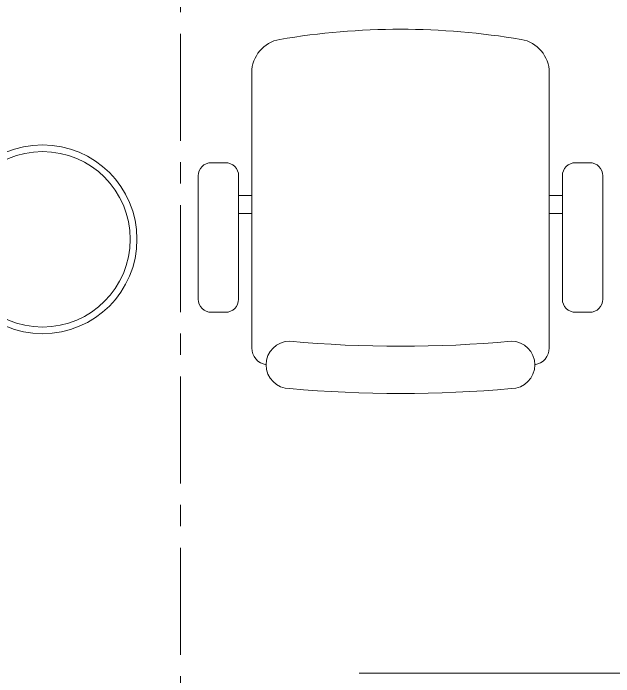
# Model space of a CAD drawing. Header units: millimetres. Extents: x 26027 to 581921, y 7230 to 233891.
# Drawn here: x 531501 to 532391, y 142605 to 143589 of the extents above; entities that cross this region are included whole.
import ezdxf

# ---------------------------------------------------------------- set-up
doc = ezdxf.new("R2010")
doc.units = ezdxf.units.MM
doc.header["$LTSCALE"] = 5
doc.linetypes.add('CENTER', pattern=[50.8, 31.75, -6.35, 6.35, -6.35])
doc.layers.add('axes', color=9, linetype='Continuous')
for name, color, linetype, lineweight in [('Medical Equipment and Furniture', 163, 'Continuous', 0), ('NEW', 1, 'Continuous', 5), ('Walls', 32, 'Continuous', 5)]:
    doc.layers.add(name, color=color, linetype=linetype, lineweight=lineweight)

# ---------------------------------------------------------------- blocks, each defined once
blk = doc.blocks.new('*X15')
at = {"color": 0}
for p, q in [((5, 3), (5, 3)), ((5, 3), (5, 3)), ((5, 3), (5, 3)), ((5, 3), (5, 3)), ((5, 3), (5, 3)), ((5, 3), (5, 3)), ((5, 3), (5, 3)), ((5, 3), (5, 3)), ((5, 3), (5, 3)), ((5, 3), (5, 3)), ((5, 3), (5, 3)), ((5, 3), (5, 3)), ((5, 3), (5, 3)), ((5, 3), (5, 3)), ((5, 3), (5, 3)), ((5, 3), (5, 3)), ((5, 3), (5, 3)), ((5, 3), (5, 3)), ((5, 3), (5, 3)), ((5, 3), (5, 3)), ((5, 3), (5, 3)), ((5, 3), (5, 3)), ((5, 3), (5, 3)), ((5, 3), (5, 3)), ((5, 3), (5, 3)), ((5, 3), (5, 3)), ((5, 3), (5, 3)), ((5, 3), (5, 3)), ((5, 3), (5, 3)), ((5, 3), (5, 3)), ((5, 3), (5, 3)), ((5, 3), (5, 3)), ((5, 3), (5, 3)), ((5, 3), (5, 3)), ((5, 3), (5, 3)), ((5, 3), (5, 3)), ((5, 3), (5, 3)), ((5, 3), (5, 3)), ((5, 3), (5, 3)), ((5, 3), (5, 3)), ((5, 3), (5, 3)), ((5, 3), (5, 3)), ((5, 3), (5, 3)), ((5, 3), (5, 3)), ((5, 3), (5, 3)), ((5, 3), (5, 3)), ((5, 3), (5, 3)), ((5, 3), (5, 3)), ((5, 3), (5, 3)), ((5, 3), (5, 3)), ((5, 3), (5, 3)), ((5, 3), (5, 3)), ((5, 3), (5, 3)), ((5, 3), (5, 3)), ((5, 3), (5, 3)), ((5, 3), (5, 3)), ((5, 3), (5, 3)), ((5, 3), (5, 3)), ((5, 3), (5, 3)), ((5, 3), (5, 3)), ((5, 3), (5, 3)), ((5, 3), (5, 3)), ((5, 3), (5, 3)), ((5, 3), (5, 3)), ((5, 3), (5, 3)), ((5, 3), (5, 3)), ((6, 3), (5, 3)), ((5, 3), (5, 3)), ((6, 3), (5, 3)), ((5, 3), (5, 3)), ((6, 3), (5, 3)), ((5, 3), (5, 3)), ((6, 3), (5, 3)), ((5, 3), (5, 3)), ((5, 3), (5, 3)), ((5, 3), (5, 3)), ((5, 3), (5, 3)), ((5, 3), (5, 3)), ((5, 3), (5, 3)), ((5, 3), (5, 3)), ((5, 3), (5, 3)), ((5, 3), (5, 3)), ((5, 3), (5, 3)), ((5, 3), (5, 3)), ((5, 3), (5, 3)), ((5, 3), (5, 3)), ((5, 3), (5, 3)), ((5, 3), (5, 3)), ((5, 3), (5, 3)), ((5, 3), (5, 3)), ((5, 3), (5, 3)), ((5, 3), (5, 3)), ((5, 3), (5, 3)), ((5, 3), (5, 3)), ((5, 3), (5, 3)), ((5, 3), (5, 3)), ((6, 3), (6, 3)), ((6, 3), (6, 3)), ((6, 3), (6, 3)), ((6, 3), (6, 3)), ((6, 3), (6, 3)), ((6, 3), (6, 3)), ((6, 3), (6, 3)), ((6, 3), (6, 3)), ((6, 3), (6, 3)), ((6, 3), (6, 3)), ((6, 3), (6, 3)), ((6, 3), (6, 3)), ((6, 3), (6, 3)), ((6, 3), (6, 3)), ((6, 3), (6, 3)), ((6, 3), (6, 3)), ((6, 3), (6, 3)), ((6, 3), (6, 3)), ((6, 3), (6, 3)), ((6, 3), (6, 3)), ((6, 3), (6, 3)), ((6, 3), (6, 3)), ((6, 3), (6, 3)), ((6, 3), (6, 3)), ((6, 3), (6, 3)), ((6, 3), (6, 3)), ((6, 3), (6, 3)), ((6, 3), (6, 3)), ((6, 3), (6, 3)), ((6, 3), (6, 3)), ((6, 3), (6, 3)), ((6, 3), (6, 3)), ((6, 3), (6, 3)), ((6, 3), (6, 3)), ((6, 3), (6, 3)), ((6, 3), (6, 3)), ((6, 3), (6, 3)), ((6, 3), (6, 3)), ((6, 3), (6, 3)), ((6, 3), (6, 3)), ((6, 3), (6, 3)), ((6, 3), (6, 3)), ((6, 3), (6, 3)), ((6, 3), (6, 3)), ((6, 3), (6, 3)), ((6, 3), (6, 3)), ((6, 3), (6, 3)), ((6, 3), (6, 3)), ((6, 3), (6, 3)), ((6, 3), (6, 3)), ((6, 3), (6, 3)), ((6, 3), (6, 3)), ((6, 3), (6, 3)), ((6, 3), (6, 3)), ((6, 3), (6, 3)), ((6, 3), (6, 3)), ((6, 3), (6, 3)), ((6, 3), (6, 3)), ((6, 3), (6, 3)), ((6, 3), (6, 3)), ((6, 3), (6, 3)), ((6, 3), (6, 3)), ((6, 3), (6, 3)), ((6, 3), (6, 3)), ((6, 3), (6, 3)), ((6, 3), (6, 3)), ((6, 3), (6, 3)), ((6, 3), (6, 3)), ((6, 3), (6, 3)), ((6, 3), (6, 3)), ((6, 3), (6, 3)), ((6, 3), (6, 3)), ((6, 3), (6, 3)), ((6, 3), (6, 3)), ((6, 3), (6, 3)), ((6, 3), (6, 3)), ((6, 3), (6, 3)), ((6, 3), (6, 3)), ((6, 3), (6, 3)), ((6, 3), (6, 3)), ((6, 3), (6, 3)), ((6, 3), (6, 3)), ((6, 3), (6, 3)), ((6, 3), (6, 3)), ((6, 3), (6, 3)), ((6, 3), (6, 3)), ((6, 3), (6, 3)), ((6, 3), (6, 3)), ((6, 3), (6, 3)), ((6, 3), (6, 3)), ((6, 3), (6, 3)), ((6, 3), (6, 3)), ((6, 3), (6, 3)), ((6, 3), (6, 3)), ((6, 3), (6, 3)), ((6, 3), (6, 3)), ((6, 3), (6, 3)), ((6, 3), (6, 3)), ((6, 3), (6, 3)), ((6, 3), (6, 3)), ((6, 3), (6, 3)), ((6, 3), (6, 3)), ((6, 3), (6, 3)), ((6, 3), (6, 3)), ((6, 3), (6, 3)), ((6, 3), (6, 3)), ((6, 3), (6, 3)), ((6, 3), (6, 3)), ((6, 3), (6, 3)), ((6, 3), (6, 3)), ((6, 3), (6, 3)), ((6, 3), (6, 3)), ((6, 3), (6, 3)), ((6, 3), (6, 3)), ((6, 3), (6, 3)), ((6, 3), (6, 3)), ((6, 3), (6, 3)), ((6, 3), (6, 3)), ((6, 3), (6, 3)), ((6, 3), (6, 3)), ((6, 3), (6, 3)), ((6, 3), (6, 3)), ((6, 3), (6, 3)), ((6, 3), (6, 3)), ((6, 3), (6, 3)), ((6, 3), (6, 3)), ((6, 3), (6, 3)), ((6, 3), (6, 3)), ((6, 3), (6, 3)), ((6, 3), (6, 3)), ((6, 3), (6, 3)), ((6, 3), (6, 3)), ((6, 3), (6, 3)), ((6, 3), (6, 3)), ((6, 3), (6, 3)), ((6, 3), (6, 3)), ((6, 3), (6, 3)), ((6, 3), (6, 3)), ((6, 3), (6, 3)), ((6, 3), (6, 3)), ((6, 3), (6, 3)), ((6, 3), (6, 3)), ((6, 3), (6, 3)), ((6, 3), (6, 3)), ((6, 3), (6, 3)), ((6, 3), (6, 3)), ((6, 3), (6, 3)), ((6, 3), (6, 3)), ((6, 3), (6, 3)), ((6, 3), (6, 3)), ((6, 3), (6, 3)), ((6, 3), (6, 3)), ((6, 3), (6, 3)), ((6, 3), (6, 3)), ((6, 3), (6, 3)), ((6, 3), (6, 3)), ((6, 3), (6, 3)), ((6, 3), (6, 3)), ((6, 3), (6, 3)), ((6, 3), (6, 3)), ((6, 3), (6, 3)), ((6, 3), (6, 3)), ((6, 3), (6, 3)), ((6, 3), (6, 3)), ((6, 3), (6, 3)), ((6, 3), (6, 3)), ((6, 3), (6, 3)), ((6, 3), (6, 3)), ((6, 3), (6, 3)), ((6, 3), (6, 3)), ((6, 3), (6, 3)), ((6, 3), (6, 3)), ((6, 3), (6, 3)), ((6, 3), (6, 3)), ((6, 3), (6, 3)), ((6, 3), (6, 3)), ((6, 3), (6, 3)), ((6, 3), (6, 3)), ((6, 3), (6, 3)), ((6, 3), (6, 3)), ((6, 3), (6, 3)), ((6, 3), (6, 3)), ((6, 3), (6, 3)), ((6, 3), (6, 3)), ((6, 3), (6, 3)), ((6, 3), (6, 3)), ((6, 3), (6, 3)), ((6, 3), (6, 3)), ((6, 3), (6, 3)), ((6, 3), (6, 3)), ((6, 3), (6, 3)), ((6, 3), (6, 3)), ((6, 3), (6, 3)), ((6, 3), (6, 3)), ((6, 3), (6, 3)), ((6, 3), (6, 3)), ((6, 3), (6, 3)), ((6, 3), (6, 3)), ((6, 3), (6, 3)), ((6, 3), (6, 3)), ((6, 3), (6, 3)), ((6, 3), (6, 3)), ((6, 3), (6, 3)), ((6, 3), (6, 3)), ((6, 3), (5, 3)), ((6, 3), (5, 3)), ((6, 3), (5, 3)), ((6, 3), (5, 3)), ((6, 3), (5, 3)), ((6, 3), (6, 3)), ((6, 3), (6, 3)), ((6, 3), (6, 3)), ((6, 3), (6, 3)), ((6, 3), (6, 3)), ((6, 3), (6, 3)), ((6, 3), (6, 3)), ((6, 3), (6, 3)), ((6, 3), (6, 3)), ((6, 3), (6, 3)), ((6, 3), (6, 3)), ((6, 3), (6, 3)), ((6, 3), (6, 3)), ((6, 3), (6, 3)), ((6, 3), (6, 3)), ((6, 3), (6, 3)), ((6, 3), (6, 3)), ((6, 3), (6, 3)), ((6, 3), (6, 3)), ((6, 3), (6, 3)), ((6, 3), (6, 3)), ((6, 3), (6, 3)), ((6, 3), (6, 3)), ((6, 3), (6, 3)), ((6, 3), (6, 3)), ((6, 3), (6, 3)), ((6, 3), (6, 3)), ((6, 3), (6, 3)), ((6, 3), (6, 3)), ((6, 3), (6, 3)), ((6, 3), (6, 3)), ((6, 3), (6, 3)), ((6, 3), (6, 3)), ((6, 3), (6, 3)), ((6, 3), (6, 3)), ((6, 3), (6, 3)), ((6, 3), (6, 3)), ((6, 3), (6, 3)), ((6, 3), (6, 3)), ((6, 3), (6, 3)), ((6, 3), (6, 3)), ((6, 3), (6, 3)), ((6, 3), (6, 3)), ((6, 3), (6, 3)), ((6, 3), (6, 3)), ((6, 3), (6, 3)), ((6, 3), (6, 3)), ((6, 3), (6, 3)), ((6, 3), (6, 3)), ((6, 3), (6, 3)), ((6, 3), (6, 3)), ((6, 3), (6, 3)), ((6, 3), (6, 3)), ((6, 3), (6, 3)), ((6, 3), (6, 3)), ((6, 3), (6, 3)), ((6, 3), (6, 3)), ((6, 3), (6, 3)), ((6, 3), (6, 3)), ((6, 3), (6, 3)), ((6, 3), (6, 3)), ((6, 3), (6, 3)), ((6, 3), (6, 3)), ((6, 3), (6, 3)), ((6, 3), (6, 3)), ((6, 3), (6, 3)), ((6, 3), (6, 3)), ((6, 3), (6, 3)), ((6, 3), (6, 3)), ((6, 3), (6, 3)), ((6, 3), (6, 3)), ((6, 3), (6, 3)), ((6, 3), (6, 3)), ((6, 3), (6, 3)), ((6, 3), (6, 3)), ((6, 3), (6, 3)), ((6, 3), (6, 3)), ((6, 3), (6, 3)), ((6, 3), (6, 3)), ((6, 3), (6, 3)), ((6, 3), (6, 3)), ((6, 3), (6, 3)), ((6, 3), (6, 3)), ((6, 3), (6, 3)), ((6, 3), (6, 3)), ((6, 3), (6, 3)), ((6, 3), (6, 3)), ((6, 3), (6, 3)), ((6, 3), (6, 3)), ((6, 3), (6, 3)), ((6, 3), (6, 3)), ((6, 3), (6, 3)), ((6, 3), (6, 3)), ((6, 3), (6, 3)), ((6, 3), (6, 3)), ((6, 3), (6, 3)), ((6, 3), (6, 3)), ((6, 3), (6, 3)), ((6, 3), (6, 3)), ((6, 3), (6, 3)), ((6, 3), (6, 3)), ((6, 3), (6, 3)), ((6, 3), (6, 3)), ((6, 3), (6, 3)), ((6, 3), (6, 3)), ((6, 3), (6, 3)), ((6, 3), (6, 3)), ((6, 3), (6, 3)), ((6, 3), (6, 3)), ((6, 3), (6, 3)), ((6, 3), (6, 3)), ((6, 3), (6, 3)), ((6, 3), (6, 3)), ((6, 3), (6, 3)), ((6, 3), (6, 3)), ((6, 3), (6, 3)), ((6, 3), (6, 3)), ((6, 3), (6, 3)), ((6, 3), (6, 3)), ((6, 3), (6, 3)), ((6, 3), (6, 3)), ((6, 3), (6, 3)), ((6, 3), (6, 3)), ((6, 3), (6, 3)), ((6, 3), (6, 3)), ((6, 3), (6, 3)), ((6, 3), (6, 3)), ((6, 3), (6, 3)), ((6, 3), (6, 3)), ((6, 3), (6, 3)), ((6, 3), (6, 3)), ((6, 3), (6, 3)), ((6, 3), (6, 3)), ((6, 3), (6, 3)), ((6, 3), (6, 3)), ((6, 3), (6, 3)), ((6, 3), (6, 3)), ((6, 3), (6, 3)), ((6, 3), (6, 3)), ((6, 3), (6, 3)), ((6, 3), (6, 3)), ((6, 3), (6, 3)), ((6, 3), (6, 3)), ((6, 3), (6, 3)), ((6, 3), (6, 3)), ((6, 3), (6, 3)), ((6, 3), (6, 3)), ((6, 3), (6, 3)), ((6, 3), (6, 3)), ((6, 3), (6, 3)), ((6, 3), (6, 3)), ((6, 3), (6, 3)), ((6, 3), (6, 3)), ((6, 3), (6, 3)), ((6, 3), (6, 3)), ((6, 3), (6, 3)), ((6, 3), (6, 3)), ((6, 3), (6, 3)), ((6, 3), (6, 3)), ((6, 3), (6, 3)), ((6, 3), (6, 3)), ((6, 3), (6, 3)), ((6, 3), (6, 3)), ((6, 3), (6, 3)), ((6, 3), (6, 3)), ((6, 3), (6, 3)), ((6, 3), (6, 3)), ((6, 3), (6, 3)), ((6, 3), (6, 3)), ((6, 3), (6, 3)), ((6, 3), (6, 3)), ((6, 3), (6, 3)), ((6, 3), (6, 3)), ((6, 3), (6, 3)), ((6, 3), (6, 3)), ((6, 3), (6, 3)), ((6, 3), (6, 3)), ((6, 3), (6, 3)), ((6, 3), (6, 3)), ((6, 3), (6, 3)), ((6, 3), (6, 3)), ((6, 3), (6, 3)), ((6, 3), (6, 3)), ((6, 3), (6, 3)), ((6, 3), (6, 3)), ((6, 3), (6, 3)), ((6, 3), (6, 3)), ((6, 3), (6, 3)), ((6, 3), (6, 3)), ((6, 3), (6, 3)), ((6, 3), (6, 3)), ((6, 3), (6, 3)), ((6, 3), (6, 3)), ((6, 3), (6, 3)), ((6, 3), (6, 3)), ((6, 3), (6, 3)), ((6, 3), (6, 3)), ((6, 3), (6, 3)), ((6, 3), (6, 3)), ((6, 3), (6, 3)), ((6, 3), (6, 3)), ((6, 3), (6, 3)), ((6, 3), (6, 3)), ((6, 3), (6, 3)), ((6, 3), (6, 3)), ((6, 3), (6, 3)), ((6, 3), (6, 3)), ((6, 3), (6, 3)), ((6, 3), (6, 3)), ((6, 3), (6, 3)), ((6, 3), (6, 3)), ((6, 3), (6, 3)), ((6, 3), (6, 3)), ((6, 3), (6, 3)), ((6, 3), (6, 3)), ((6, 3), (6, 3)), ((6, 3), (6, 3)), ((6, 3), (6, 3)), ((6, 3), (6, 3)), ((6, 3), (6, 3)), ((6, 3), (6, 3)), ((6, 3), (6, 3)), ((6, 3), (6, 3)), ((6, 3), (6, 3)), ((6, 3), (6, 3)), ((6, 3), (6, 3)), ((6, 3), (6, 3)), ((6, 3), (6, 3)), ((6, 3), (6, 3)), ((6, 3), (6, 3)), ((6, 3), (6, 3)), ((6, 3), (6, 3)), ((6, 3), (6, 3)), ((6, 3), (6, 3)), ((6, 3), (6, 3)), ((6, 3), (6, 3)), ((6, 3), (6, 3)), ((6, 3), (6, 3)), ((6, 3), (6, 3)), ((6, 3), (6, 3)), ((6, 3), (6, 3)), ((6, 3), (6, 3)), ((6, 3), (6, 3)), ((6, 3), (6, 3)), ((6, 3), (6, 3)), ((6, 3), (6, 3)), ((6, 3), (6, 3)), ((6, 3), (6, 3)), ((6, 3), (6, 3)), ((6, 3), (6, 3)), ((6, 3), (6, 3)), ((6, 3), (6, 3)), ((6, 3), (6, 3)), ((6, 3), (6, 3)), ((6, 3), (6, 3)), ((6, 3), (6, 3)), ((6, 3), (6, 3)), ((6, 3), (6, 3)), ((6, 3), (6, 3)), ((6, 3), (6, 3)), ((6, 3), (6, 3)), ((6, 3), (6, 3)), ((6, 3), (6, 3)), ((6, 3), (6, 3)), ((6, 3), (6, 3)), ((6, 3), (6, 3)), ((6, 3), (6, 3)), ((6, 3), (6, 3)), ((6, 3), (6, 3)), ((6, 3), (6, 3)), ((6, 3), (6, 3)), ((6, 3), (6, 3)), ((6, 3), (6, 3)), ((6, 3), (6, 3)), ((6, 3), (6, 3)), ((6, 3), (6, 3)), ((6, 3), (6, 3)), ((6, 3), (6, 3)), ((6, 3), (6, 3)), ((6, 3), (6, 3)), ((6, 3), (6, 3)), ((6, 3), (6, 3)), ((6, 3), (6, 3)), ((6, 3), (6, 3)), ((6, 3), (6, 3)), ((6, 3), (6, 3)), ((6, 3), (6, 3)), ((6, 3), (6, 3)), ((6, 3), (6, 3)), ((6, 3), (6, 3)), ((6, 3), (6, 3)), ((6, 3), (6, 3)), ((6, 3), (6, 3)), ((6, 3), (6, 3)), ((6, 3), (6, 3)), ((6, 3), (6, 3)), ((6, 3), (6, 3)), ((6, 3), (6, 3)), ((6, 3), (6, 3)), ((6, 3), (6, 3)), ((6, 3), (6, 3)), ((6, 3), (6, 3)), ((6, 3), (6, 3)), ((6, 3), (6, 3)), ((6, 3), (6, 3)), ((6, 3), (6, 3)), ((6, 3), (6, 3)), ((6, 3), (6, 3)), ((6, 3), (6, 3)), ((6, 3), (6, 3)), ((6, 3), (6, 3)), ((6, 3), (6, 3)), ((6, 3), (6, 3)), ((6, 3), (6, 3)), ((6, 3), (6, 3)), ((6, 3), (6, 3)), ((6, 3), (6, 3))]:
    blk.add_line(p, q, dxfattribs=at)
blk = doc.blocks.new('*X16')
at = {"color": 0}
for p, q in [((13, 1), (13, 1)), ((13, 1), (13, 1)), ((13, 1), (13, 1)), ((13, 1), (13, 1)), ((13, 1), (13, 1)), ((13, 1), (13, 1)), ((13, 1), (13, 1)), ((13, 1), (13, 1)), ((13, 1), (13, 1)), ((13, 1), (13, 1)), ((13, 1), (13, 1)), ((13, 1), (13, 1)), ((13, 1), (13, 1)), ((13, 1), (13, 1)), ((13, 1), (13, 1)), ((13, 1), (14, 1)), ((13, 1), (14, 1)), ((13, 1), (14, 1)), ((13, 1), (13, 1)), ((13, 1), (13, 1)), ((13, 1), (13, 1)), ((13, 1), (13, 1)), ((13, 1), (13, 1)), ((13, 1), (13, 1)), ((13, 1), (13, 1)), ((13, 1), (13, 1)), ((13, 1), (13, 1)), ((13, 1), (13, 1)), ((13, 1), (13, 1)), ((13, 1), (13, 1)), ((13, 1), (13, 1)), ((13, 1), (13, 1)), ((13, 1), (13, 1)), ((13, 1), (13, 1)), ((13, 1), (13, 1)), ((13, 1), (13, 1)), ((13, 1), (13, 1)), ((13, 1), (13, 1)), ((13, 1), (13, 1)), ((13, 1), (13, 1)), ((13, 1), (13, 1)), ((13, 1), (13, 1)), ((13, 1), (13, 1)), ((13, 1), (13, 1)), ((13, 1), (13, 1)), ((13, 1), (13, 1)), ((13, 1), (13, 1)), ((13, 1), (13, 1)), ((13, 1), (13, 1)), ((13, 1), (13, 1)), ((13, 1), (13, 1)), ((13, 1), (13, 1)), ((13, 1), (13, 1)), ((13, 1), (13, 1)), ((13, 1), (13, 1)), ((13, 1), (13, 1)), ((13, 1), (13, 1)), ((13, 1), (13, 1)), ((13, 1), (13, 1)), ((13, 1), (13, 1)), ((13, 1), (13, 1)), ((13, 1), (13, 1)), ((13, 1), (13, 1)), ((13, 1), (13, 1)), ((13, 1), (13, 1)), ((13, 1), (13, 1)), ((13, 1), (13, 1)), ((13, 1), (13, 1)), ((13, 1), (13, 1)), ((13, 1), (13, 1)), ((13, 1), (13, 1)), ((13, 1), (13, 1)), ((13, 1), (13, 1)), ((13, 1), (13, 1)), ((13, 1), (13, 1)), ((13, 1), (13, 1)), ((13, 1), (13, 1)), ((13, 1), (13, 1)), ((13, 1), (13, 1)), ((13, 1), (13, 1)), ((13, 1), (13, 1)), ((13, 1), (13, 1)), ((13, 1), (13, 1)), ((13, 1), (13, 1)), ((13, 1), (13, 1)), ((13, 1), (13, 1)), ((13, 1), (13, 1)), ((13, 1), (13, 1)), ((13, 1), (13, 1)), ((13, 1), (13, 1)), ((13, 1), (13, 1)), ((13, 1), (13, 1)), ((13, 1), (13, 1)), ((13, 1), (13, 1)), ((13, 1), (13, 1)), ((13, 1), (13, 1)), ((13, 1), (13, 1)), ((13, 1), (13, 1)), ((13, 1), (13, 1)), ((13, 1), (13, 1)), ((13, 1), (13, 1)), ((13, 1), (13, 1)), ((13, 1), (13, 1)), ((13, 1), (13, 1)), ((13, 1), (13, 1)), ((13, 1), (13, 1)), ((13, 1), (13, 1)), ((13, 1), (13, 1)), ((13, 1), (13, 1)), ((13, 1), (13, 1)), ((13, 1), (13, 1)), ((13, 1), (13, 1)), ((13, 1), (13, 1)), ((13, 1), (13, 1)), ((13, 1), (13, 1)), ((13, 1), (13, 1)), ((13, 1), (13, 1)), ((13, 1), (13, 1)), ((13, 1), (13, 1)), ((13, 1), (13, 1)), ((13, 1), (13, 1)), ((13, 1), (13, 1)), ((13, 1), (13, 1)), ((13, 1), (14, 1)), ((13, 0), (13, 0)), ((13, 0), (13, 0)), ((13, 0), (13, 0)), ((13, 0), (13, 0)), ((13, 0), (13, 0)), ((13, 0), (13, 0)), ((13, 0), (13, 0)), ((13, 0), (13, 0)), ((13, 0), (13, 0)), ((13, 0), (13, 0)), ((13, 0), (13, 0)), ((13, 0), (13, 0)), ((13, 0), (13, 0)), ((13, 0), (13, 0)), ((13, 0), (13, 0)), ((13, 0), (13, 0)), ((13, 0), (13, 0)), ((13, 0), (13, 0)), ((13, 0), (13, 0)), ((13, 0), (13, 0)), ((13, 0), (13, 0)), ((13, 0), (13, 0)), ((13, 0), (13, 0)), ((13, 0), (13, 0)), ((13, 0), (13, 0)), ((13, 0), (13, 0)), ((13, 0), (13, 0)), ((13, 0), (13, 0)), ((13, 0), (13, 0)), ((13, 0), (13, 0)), ((13, 0), (13, 0)), ((13, 0), (13, 0)), ((13, 0), (13, 0)), ((13, 0), (13, 0)), ((13, 0), (13, 0)), ((13, 0), (13, 0)), ((13, 0), (13, 0)), ((13, 0), (13, 0)), ((13, 0), (13, 0)), ((13, 0), (13, 0)), ((13, 0), (13, 0)), ((13, 0), (13, 0)), ((13, 0), (13, 0)), ((13, 0), (13, 0)), ((13, 0), (13, 0)), ((13, 0), (13, 0)), ((13, 0), (13, 0)), ((13, 0), (13, 0)), ((13, 0), (14, 0)), ((13, 0), (14, 0)), ((13, 0), (13, 0)), ((13, 0), (14, 0)), ((14, 1), (14, 1)), ((14, 1), (14, 1)), ((14, 1), (14, 1)), ((14, 1), (14, 1)), ((14, 1), (14, 1)), ((14, 1), (14, 1)), ((14, 1), (14, 1)), ((14, 1), (14, 1)), ((14, 1), (14, 1)), ((14, 1), (14, 1)), ((14, 1), (14, 1)), ((14, 1), (14, 1)), ((14, 1), (14, 1)), ((14, 1), (14, 1)), ((14, 1), (14, 1)), ((14, 1), (14, 1)), ((14, 1), (14, 1)), ((14, 1), (14, 1)), ((14, 1), (14, 1)), ((14, 1), (14, 1)), ((14, 1), (14, 1)), ((14, 1), (14, 1)), ((14, 1), (14, 1)), ((14, 1), (14, 1)), ((14, 1), (14, 1)), ((14, 1), (14, 1)), ((14, 1), (14, 1)), ((14, 1), (14, 1)), ((14, 1), (14, 1)), ((14, 1), (14, 1)), ((14, 1), (14, 1)), ((14, 1), (14, 1)), ((14, 1), (14, 1)), ((14, 1), (14, 1)), ((14, 1), (14, 1)), ((14, 1), (14, 1)), ((14, 1), (14, 1)), ((14, 1), (14, 1)), ((14, 1), (14, 1)), ((14, 1), (14, 1)), ((14, 1), (14, 1)), ((14, 1), (14, 1)), ((14, 1), (14, 1)), ((14, 1), (14, 1)), ((14, 1), (14, 1)), ((14, 1), (14, 1)), ((14, 1), (14, 1)), ((14, 1), (14, 1)), ((14, 1), (14, 1)), ((14, 1), (14, 1)), ((14, 1), (14, 1)), ((14, 1), (14, 1)), ((14, 1), (14, 1)), ((14, 1), (14, 1)), ((14, 1), (14, 1)), ((14, 1), (14, 1)), ((14, 1), (14, 1)), ((14, 1), (14, 1)), ((14, 1), (14, 1)), ((14, 1), (14, 1)), ((14, 1), (14, 1)), ((14, 1), (14, 1)), ((14, 1), (14, 1)), ((14, 1), (14, 1)), ((14, 1), (14, 1)), ((14, 1), (14, 1)), ((14, 1), (14, 1)), ((14, 1), (14, 1)), ((14, 1), (14, 1)), ((14, 1), (14, 1)), ((14, 1), (14, 1)), ((14, 1), (14, 1)), ((14, 1), (14, 1)), ((14, 1), (14, 1)), ((14, 1), (14, 1)), ((14, 1), (14, 1)), ((14, 1), (14, 1)), ((14, 1), (14, 1)), ((14, 1), (14, 1)), ((14, 1), (14, 1)), ((14, 1), (14, 1)), ((14, 1), (14, 1)), ((14, 1), (14, 1)), ((14, 1), (14, 1)), ((14, 1), (14, 1)), ((14, 1), (14, 1)), ((14, 1), (14, 1)), ((14, 1), (14, 1)), ((14, 1), (14, 1)), ((14, 1), (14, 1)), ((14, 1), (14, 1)), ((14, 1), (14, 1)), ((14, 1), (14, 1)), ((14, 1), (14, 1)), ((14, 0), (14, 0)), ((14, 0), (14, 0)), ((14, 0), (14, 0)), ((14, 0), (14, 0)), ((14, 0), (14, 0)), ((14, 0), (14, 0)), ((14, 0), (14, 0)), ((14, 0), (14, 0)), ((14, 0), (14, 0)), ((14, 0), (14, 0)), ((14, 0), (14, 0)), ((14, 0), (14, 0)), ((14, 0), (14, 0)), ((14, 0), (14, 0)), ((14, 0), (14, 0)), ((14, 0), (14, 0)), ((14, 0), (14, 0)), ((14, 0), (14, 0)), ((14, 0), (14, 0)), ((14, 0), (14, 0)), ((14, 0), (14, 0)), ((14, 0), (14, 0)), ((14, 0), (14, 0)), ((14, 0), (14, 0)), ((14, 0), (14, 0)), ((14, 0), (14, 0)), ((14, 0), (14, 0)), ((14, 0), (14, 0)), ((14, 0), (14, 0)), ((14, 0), (14, 0)), ((14, 0), (14, 0)), ((14, 0), (14, 0)), ((14, 0), (14, 0)), ((14, 0), (14, 0)), ((14, 0), (14, 0)), ((14, 0), (14, 0)), ((14, 0), (14, 0)), ((14, 0), (14, 0)), ((14, 0), (14, 0)), ((14, 0), (14, 0)), ((14, 0), (14, 0)), ((14, 0), (14, 0)), ((14, 0), (14, 0)), ((14, 0), (14, 0)), ((14, 0), (14, 0)), ((14, 0), (14, 0)), ((14, 0), (14, 0)), ((14, 0), (14, 0)), ((13, 0), (13, 0)), ((13, 0), (14, 0)), ((13, 0), (13, 0)), ((13, 0), (14, 0)), ((13, 0), (13, 0)), ((13, 0), (14, 0)), ((13, 0), (13, 0)), ((13, 0), (13, 0)), ((13, 0), (13, 0)), ((13, 0), (13, 0)), ((13, 0), (14, 0)), ((13, 0), (13, 0)), ((13, 0), (14, 0)), ((13, 0), (13, 0)), ((13, 0), (14, 0)), ((13, 0), (13, 0)), ((13, 0), (14, 0)), ((13, 0), (13, 0)), ((13, 0), (14, 0)), ((13, 0), (13, 0)), ((13, 0), (14, 0)), ((13, 0), (13, 0)), ((13, 0), (14, 0)), ((13, 0), (13, 0)), ((13, 0), (13, 0)), ((13, 0), (13, 0)), ((13, 0), (14, 0)), ((13, 0), (13, 0)), ((13, 0), (14, 0)), ((13, 0), (13, 0)), ((13, 0), (14, 0)), ((13, 0), (13, 0)), ((13, 0), (14, 0)), ((13, 0), (13, 0)), ((13, 0), (13, 0)), ((13, 0), (13, 0)), ((13, 0), (13, 0)), ((13, 0), (13, 0)), ((13, 0), (13, 0)), ((13, 0), (13, 0)), ((13, 0), (13, 0)), ((13, 0), (13, 0)), ((13, 0), (13, 0)), ((13, 0), (13, 0)), ((13, 0), (13, 0)), ((13, 0), (13, 0)), ((13, 0), (13, 0)), ((13, 0), (13, 0)), ((13, 0), (13, 0)), ((13, 0), (13, 0)), ((13, 0), (13, 0)), ((13, 0), (13, 0)), ((13, 0), (13, 0)), ((13, 0), (13, 0)), ((13, 0), (13, 0)), ((13, 0), (13, 0)), ((13, 0), (13, 0)), ((13, 0), (13, 0)), ((13, 0), (13, 0)), ((13, 0), (13, 0)), ((13, 0), (13, 0)), ((13, 0), (13, 0)), ((13, 0), (13, 0)), ((13, 0), (13, 0)), ((13, -1), (13, -1)), ((13, -1), (13, -1)), ((13, -1), (13, -1)), ((13, -1), (13, -1)), ((13, -1), (13, -1)), ((13, -1), (14, -1)), ((13, -1), (13, -1)), ((14, 0), (14, 0)), ((14, 0), (14, 0)), ((14, 0), (14, 0)), ((14, 0), (14, 0)), ((14, 0), (14, 0)), ((14, 0), (14, 0)), ((14, 0), (14, 0)), ((14, 0), (14, 0)), ((14, 0), (14, 0)), ((14, 0), (14, 0)), ((14, 0), (14, 0)), ((14, 0), (14, 0)), ((14, 0), (14, 0)), ((14, 0), (14, 0)), ((14, 0), (14, 0)), ((13, 0), (14, 0)), ((14, 0), (14, 0)), ((14, 0), (14, 0)), ((14, 0), (14, 0)), ((14, 0), (14, 0)), ((14, 0), (14, 0)), ((14, 0), (14, 0)), ((14, 0), (14, 0)), ((14, 0), (14, 0)), ((14, 0), (14, 0)), ((14, 0), (14, 0)), ((14, 0), (14, 0)), ((14, 0), (14, 0)), ((14, 0), (14, 0)), ((14, 0), (14, 0)), ((14, 0), (14, 0)), ((14, 0), (14, 0)), ((14, 0), (14, 0)), ((14, 0), (14, 0)), ((14, 0), (14, 0)), ((14, 0), (14, 0)), ((14, 0), (14, 0)), ((14, 0), (14, 0)), ((14, 0), (14, 0)), ((14, 0), (14, 0)), ((14, 0), (14, 0)), ((14, 0), (14, 0)), ((14, 0), (14, 0)), ((14, 0), (14, 0)), ((14, 0), (14, 0)), ((14, 0), (14, 0)), ((14, 0), (14, 0)), ((14, 0), (14, 0)), ((14, 0), (14, 0)), ((14, 0), (14, 0)), ((14, -1), (14, -1)), ((14, -1), (14, -1)), ((14, -1), (14, -1)), ((14, -1), (14, -1)), ((14, -1), (14, -1))]:
    blk.add_line(p, q, dxfattribs=at)
blk = doc.blocks.new('GF21018-P')
at = {"color": 0}
for p, q in [((-0.2207, 0.47563), (-0.2207, 0.0675)), ((0.22049, 0.47563), (0.22049, 0.0675)), ((-0.2806, 0.34221), (-0.25983, 0.34221)), ((0.25963, 0.34221), (0.2804, 0.34221)), ((-0.30021, 0.32259), (-0.30021, 0.14)), ((-0.24021, 0.32259), (-0.24021, 0.14)), ((0.24001, 0.32259), (0.24001, 0.14)), ((0.30001, 0.32259), (0.30001, 0.14)), ((-0.24021, 0.29372), (-0.2207, 0.29372)), ((0.22049, 0.29372), (0.24001, 0.29372)), ((-0.24021, 0.26708), (-0.2207, 0.26708)), ((0.22049, 0.26708), (0.24001, 0.26708)), ((-0.2806, 0.12039), (-0.25983, 0.12039)), ((0.25963, 0.12039), (0.2804, 0.12039))]:
    blk.add_line(p, q, dxfattribs=at)
for points in [[(0.24001, 0.29372), (0.24001, 0.29372), (0.24001, 0.29372), (0.24001, 0.29372), (0.24001, 0.29372), (0.24001, 0.29372), (0.24001, 0.29372), (0.24001, 0.29372), (0.24001, 0.29372), (0.24001, 0.29372), (0.24001, 0.29372), (0.24001, 0.29372), (0.24001, 0.29372), (0.24001, 0.29372), (0.24001, 0.29372), (0.24001, 0.29372), (0.24001, 0.29372), (0.24001, 0.29372), (0.24001, 0.29372), (0.24001, 0.29372), (0.24001, 0.29372), (0.24001, 0.29372), (0.24001, 0.29372), (0.24001, 0.29372), (0.24001, 0.29372), (0.24001, 0.29372), (0.24001, 0.29372), (0.24001, 0.29372), (0.24001, 0.29372), (0.24001, 0.29372), (0.24001, 0.29372), (0.24001, 0.29372), (0.24001, 0.29372), (0.24001, 0.29372), (0.24001, 0.29372), (0.24001, 0.29372), (0.24001, 0.29372), (0.24001, 0.29372), (0.24001, 0.29372), (0.24001, 0.29372), (0.24001, 0.29372), (0.24001, 0.29372), (0.24001, 0.29372), (0.24001, 0.29372), (0.24001, 0.29372), (0.24001, 0.29372), (0.24001, 0.29372), (0.24001, 0.29372), (0.24001, 0.29372), (0.24001, 0.29372), (0.24001, 0.29372), (0.24001, 0.29372), (0.24001, 0.29372), (0.24001, 0.29372), (0.24001, 0.29372), (0.24001, 0.29372), (0.24001, 0.29372), (0.24001, 0.29372), (0.24001, 0.29372), (0.24001, 0.29372), (0.24001, 0.29372), (0.24001, 0.29372), (0.24001, 0.29372), (0.24001, 0.29372), (0.24001, 0.29372), (0.24001, 0.29372), (0.24001, 0.29372), (0.24001, 0.29372), (0.24001, 0.29372), (0.24001, 0.29372), (0.24001, 0.29372), (0.24001, 0.29372), (0.24001, 0.29372), (0.24001, 0.29372), (0.24001, 0.29372), (0.24001, 0.29372), (0.24001, 0.29372), (0.24001, 0.29372), (0.24001, 0.29372), (0.24001, 0.29372), (0.24001, 0.29372), (0.24001, 0.29372), (0.24001, 0.29372), (0.24001, 0.29372), (0.24001, 0.29372), (0.24001, 0.29372), (0.24001, 0.29372), (0.24001, 0.29372), (0.24001, 0.29372), (0.24001, 0.29372), (0.24001, 0.29372), (0.24001, 0.29372), (0.24001, 0.29372), (0.24001, 0.29372), (0.24001, 0.29372), (0.24001, 0.29372), (0.24001, 0.29372), (0.24001, 0.29372), (0.24001, 0.29372), (0.24001, 0.29372), (0.24001, 0.29372), (0.24001, 0.29372), (0.24001, 0.29372), (0.24001, 0.29372), (0.24001, 0.29372), (0.24001, 0.29372), (0.24001, 0.29372), (0.24001, 0.29372), (0.24001, 0.29372), (0.24001, 0.29372), (0.24001, 0.29372), (0.24001, 0.29372), (0.24001, 0.29372), (0.24001, 0.29372), (0.24001, 0.29372), (0.24001, 0.29372), (0.24001, 0.29372), (0.24001, 0.29372), (0.24001, 0.29372), (0.24001, 0.29372), (0.24001, 0.29372), (0.24001, 0.29372), (0.24001, 0.29372), (0.24001, 0.29372), (0.24001, 0.29372), (0.24001, 0.29372), (0.24001, 0.29372), (0.24001, 0.29372), (0.24001, 0.29372), (0.24001, 0.29372), (0.24001, 0.29372), (0.24001, 0.29372), (0.24001, 0.29372), (0.24001, 0.29372), (0.24001, 0.29372), (0.24001, 0.29372), (0.24001, 0.29372), (0.24001, 0.29372), (0.24001, 0.29372), (0.24001, 0.29372), (0.24001, 0.29372), (0.24001, 0.29372), (0.24001, 0.29372), (0.24001, 0.29372), (0.24001, 0.29372), (0.24001, 0.29372), (0.24001, 0.29372), (0.24001, 0.29372), (0.24001, 0.29372), (0.24001, 0.29372), (0.24001, 0.29372), (0.24001, 0.29372), (0.24001, 0.29372), (0.24001, 0.29372), (0.24001, 0.29372), (0.24001, 0.29372), (0.24001, 0.29372), (0.24001, 0.29372), (0.24001, 0.29372), (0.24001, 0.29372), (0.24001, 0.29372), (0.24001, 0.29372), (0.24001, 0.29372), (0.24001, 0.29372), (0.24001, 0.29372), (0.24001, 0.29372), (0.24001, 0.29372), (0.24001, 0.29372), (0.24001, 0.29372), (0.24001, 0.29372), (0.24001, 0.29372), (0.24001, 0.29372), (0.24001, 0.29372), (0.24001, 0.29372), (0.24001, 0.29372), (0.24001, 0.29372), (0.24001, 0.29372), (0.24001, 0.29372), (0.24001, 0.29372), (0.24001, 0.29372), (0.24001, 0.29372), (0.24001, 0.29372), (0.24001, 0.29372), (0.24001, 0.29372), (0.24001, 0.29372), (0.24001, 0.29372), (0.24001, 0.29372), (0.24001, 0.29372), (0.24001, 0.29372), (0.24001, 0.29372), (0.24001, 0.29372), (0.24001, 0.29372), (0.24001, 0.29372), (0.24001, 0.29372), (0.24001, 0.29372), (0.24001, 0.29372), (0.24001, 0.29372), (0.24001, 0.29372), (0.24001, 0.29372), (0.24001, 0.29372), (0.24001, 0.29372), (0.24001, 0.29372), (0.24001, 0.29372), (0.24001, 0.29372), (0.24001, 0.29372), (0.24001, 0.29372), (0.24001, 0.29372), (0.24001, 0.29372), (0.24001, 0.29372), (0.24001, 0.29372), (0.24001, 0.29372), (0.24001, 0.29372), (0.24001, 0.29372), (0.24001, 0.29372), (0.24001, 0.29372), (0.24001, 0.29372), (0.24001, 0.29372), (0.24001, 0.29372), (0.24001, 0.29372), (0.24001, 0.29372), (0.24001, 0.29372), (0.24001, 0.29372), (0.24001, 0.29372), (0.24001, 0.29372), (0.24001, 0.29372), (0.24001, 0.29372), (0.24001, 0.29372), (0.24001, 0.29372), (0.24001, 0.29372), (0.24001, 0.29372), (0.24001, 0.29372), (0.24001, 0.29372), (0.24001, 0.29372), (0.24001, 0.29372), (0.24001, 0.29372), (0.24001, 0.29372), (0.24001, 0.29372), (0.24001, 0.29372), (0.24001, 0.29372), (0.24001, 0.29372), (0.24001, 0.29372), (0.24001, 0.29372), (0.24001, 0.29372), (0.24001, 0.29372), (0.24001, 0.29372), (0.24001, 0.29372), (0.24001, 0.29372), (0.24001, 0.29372), (0.24001, 0.29372), (0.24001, 0.29372), (0.24001, 0.29372), (0.24001, 0.29372), (0.24001, 0.29372), (0.24001, 0.29372), (0.24001, 0.29372), (0.24001, 0.29372), (0.24001, 0.29372), (0.24001, 0.29372), (0.24001, 0.29372), (0.24001, 0.29372), (0.24001, 0.29372), (0.24001, 0.29372), (0.24001, 0.29372), (0.24001, 0.29372), (0.24001, 0.29372), (0.24001, 0.29372), (0.24001, 0.29372), (0.24001, 0.29372), (0.24001, 0.29372), (0.24001, 0.29372), (0.24001, 0.29372), (0.24001, 0.29372), (0.24001, 0.29372), (0.24001, 0.29372), (0.24001, 0.29372), (0.24001, 0.29372), (0.24001, 0.29372)], [(0.24001, 0.29372), (0.24001, 0.29372), (0.24001, 0.29372), (0.24001, 0.29372), (0.24001, 0.29372), (0.24001, 0.29372), (0.24001, 0.29372), (0.24001, 0.29372), (0.24001, 0.29372), (0.24001, 0.29372), (0.24001, 0.29372), (0.24001, 0.29372), (0.24001, 0.29372), (0.24001, 0.29372), (0.24001, 0.29372), (0.24001, 0.29372), (0.24001, 0.29372), (0.24001, 0.29372), (0.24001, 0.29372), (0.24001, 0.29372), (0.24001, 0.29372), (0.24001, 0.29372), (0.24001, 0.29372), (0.24001, 0.29372), (0.24001, 0.29372), (0.24001, 0.29372), (0.24001, 0.29372), (0.24001, 0.29372), (0.24001, 0.29372), (0.24001, 0.29372), (0.24001, 0.29372), (0.24001, 0.29372), (0.24001, 0.29372), (0.24001, 0.29372), (0.24001, 0.29372), (0.24001, 0.29372), (0.24001, 0.29372), (0.24001, 0.29372), (0.24001, 0.29372), (0.24001, 0.29372), (0.24001, 0.29372), (0.24001, 0.29372), (0.24001, 0.29372), (0.24001, 0.29372), (0.24001, 0.29372), (0.24001, 0.29372), (0.24001, 0.29372), (0.24001, 0.29372), (0.24001, 0.29372), (0.24001, 0.29372), (0.24001, 0.29372), (0.24001, 0.29372), (0.24001, 0.29372), (0.24001, 0.29372), (0.24001, 0.29372), (0.24001, 0.29372), (0.24001, 0.29372), (0.24001, 0.29372), (0.24001, 0.29372), (0.24001, 0.29372), (0.24001, 0.29372), (0.24001, 0.29372), (0.24001, 0.29372), (0.24001, 0.29372), (0.24001, 0.29372), (0.24001, 0.29372), (0.24001, 0.29372), (0.24001, 0.29372), (0.24001, 0.29372), (0.24001, 0.29372), (0.24001, 0.29372), (0.24001, 0.29372), (0.24001, 0.29372), (0.24001, 0.29372), (0.24001, 0.29372), (0.24001, 0.29372), (0.24001, 0.29372), (0.24001, 0.29372), (0.24001, 0.29372), (0.24001, 0.29372), (0.24001, 0.29372), (0.24001, 0.29372), (0.24001, 0.29372), (0.24001, 0.29372), (0.24001, 0.29372), (0.24001, 0.29372), (0.24001, 0.29372), (0.24001, 0.29372), (0.24001, 0.29372), (0.24001, 0.29372), (0.24001, 0.29372), (0.24001, 0.29372), (0.24001, 0.29372), (0.24001, 0.29372), (0.24001, 0.29372), (0.24001, 0.29372), (0.24001, 0.29372), (0.24001, 0.29372), (0.24001, 0.29372), (0.24001, 0.29372), (0.24001, 0.29372), (0.24001, 0.29372), (0.24001, 0.29372), (0.24001, 0.29372), (0.24001, 0.29372), (0.24001, 0.29372), (0.24001, 0.29372), (0.24001, 0.29372), (0.24001, 0.29372), (0.24001, 0.29372), (0.24001, 0.29372), (0.24001, 0.29372), (0.24001, 0.29372), (0.24001, 0.29372), (0.24001, 0.29372), (0.24001, 0.29372), (0.24001, 0.29372), (0.24001, 0.29372), (0.24001, 0.29372), (0.24001, 0.29372), (0.24001, 0.29372), (0.24001, 0.29372), (0.24001, 0.29372), (0.24001, 0.29372), (0.24001, 0.29372), (0.24001, 0.29372), (0.24001, 0.29372), (0.24001, 0.29372), (0.24001, 0.29372), (0.24001, 0.29372), (0.24001, 0.29372), (0.24001, 0.29372), (0.24001, 0.29372), (0.24001, 0.29372), (0.24001, 0.29372), (0.24001, 0.29372), (0.24001, 0.29372), (0.24001, 0.29372), (0.24001, 0.29372), (0.24001, 0.29372), (0.24001, 0.29372), (0.24001, 0.29372), (0.24001, 0.29372), (0.24001, 0.29372), (0.24001, 0.29372), (0.24001, 0.29372), (0.24001, 0.29372), (0.24001, 0.29372), (0.24001, 0.29372), (0.24001, 0.29372), (0.24001, 0.29372), (0.24001, 0.29372), (0.24001, 0.29372), (0.24001, 0.29372), (0.24001, 0.29372), (0.24001, 0.29372), (0.24001, 0.29372), (0.24001, 0.29372), (0.24001, 0.29372), (0.24001, 0.29372), (0.24001, 0.29372), (0.24001, 0.29372), (0.24001, 0.29372), (0.24001, 0.29372), (0.24001, 0.29372), (0.24001, 0.29372), (0.24001, 0.29372), (0.24001, 0.29372), (0.24001, 0.29372), (0.24001, 0.29372), (0.24001, 0.29372), (0.24001, 0.29372), (0.24001, 0.29372), (0.24001, 0.29372), (0.24001, 0.29372), (0.24001, 0.29372), (0.24001, 0.29372), (0.24001, 0.29372), (0.24001, 0.29372), (0.24001, 0.29372), (0.24001, 0.29372), (0.24001, 0.29372), (0.24001, 0.29372), (0.24001, 0.29372), (0.24001, 0.29372), (0.24001, 0.29372), (0.24001, 0.29372), (0.24001, 0.29372), (0.24001, 0.29372), (0.24001, 0.29372), (0.24001, 0.29372), (0.24001, 0.29372), (0.24001, 0.29372), (0.24001, 0.29372), (0.24001, 0.29372), (0.24001, 0.29372), (0.24001, 0.29372), (0.24001, 0.29372), (0.24001, 0.29372), (0.24001, 0.29372), (0.24001, 0.29372), (0.24001, 0.29372), (0.24001, 0.29372), (0.24001, 0.29372), (0.24001, 0.29372), (0.24001, 0.29372), (0.24001, 0.29372), (0.24001, 0.29372), (0.24001, 0.29372), (0.24001, 0.29372), (0.24001, 0.29372), (0.24001, 0.29372), (0.24001, 0.29372), (0.24001, 0.29372), (0.24001, 0.29372), (0.24001, 0.29372), (0.24001, 0.29372), (0.24001, 0.29372), (0.24001, 0.29372)], [(0.24001, 0.29372), (0.24001, 0.29372), (0.24001, 0.29372), (0.24001, 0.29372), (0.24001, 0.29372), (0.24001, 0.29372), (0.24001, 0.29372), (0.24001, 0.29372), (0.24001, 0.29372), (0.24001, 0.29372), (0.24001, 0.29372), (0.24001, 0.29372), (0.24001, 0.29372), (0.24001, 0.29372), (0.24001, 0.29372), (0.24001, 0.29372), (0.24001, 0.29372), (0.24001, 0.29372), (0.24001, 0.29372), (0.24001, 0.29372), (0.24001, 0.29372), (0.24001, 0.29372), (0.24001, 0.29372), (0.24001, 0.29372), (0.24001, 0.29372), (0.24001, 0.29372), (0.24001, 0.29372), (0.24001, 0.29372), (0.24001, 0.29372), (0.24001, 0.29372), (0.24001, 0.29372), (0.24001, 0.29372), (0.24001, 0.29372), (0.24001, 0.29372), (0.24001, 0.29372), (0.24001, 0.29372), (0.24001, 0.29372), (0.24001, 0.29372), (0.24001, 0.29372), (0.24001, 0.29372), (0.24001, 0.29372), (0.24001, 0.29372), (0.24001, 0.29372), (0.24001, 0.29372), (0.24001, 0.29372), (0.24001, 0.29372), (0.24001, 0.29372), (0.24001, 0.29372), (0.24001, 0.29372), (0.24001, 0.29372), (0.24001, 0.29372), (0.24001, 0.29372), (0.24001, 0.29372), (0.24001, 0.29372), (0.24001, 0.29372), (0.24001, 0.29372), (0.24001, 0.29372), (0.24001, 0.29372), (0.24001, 0.29372), (0.24001, 0.29372), (0.24001, 0.29372), (0.24001, 0.29372), (0.24001, 0.29372), (0.24001, 0.29372), (0.24001, 0.29372), (0.24001, 0.29372), (0.24001, 0.29372), (0.24001, 0.29372), (0.24001, 0.29372), (0.24001, 0.29372), (0.24001, 0.29372), (0.24001, 0.29372), (0.24001, 0.29372), (0.24001, 0.29372), (0.24001, 0.29372), (0.24001, 0.29372), (0.24001, 0.29372), (0.24001, 0.29372), (0.24001, 0.29372), (0.24001, 0.29372), (0.24001, 0.29372), (0.24001, 0.29372), (0.24001, 0.29372), (0.24001, 0.29372), (0.24001, 0.29372), (0.24001, 0.29372), (0.24001, 0.29372), (0.24001, 0.29372), (0.24001, 0.29372), (0.24001, 0.29372), (0.24001, 0.29372), (0.24001, 0.29372), (0.24001, 0.29372), (0.24001, 0.29372), (0.24001, 0.29372), (0.24001, 0.29372), (0.24001, 0.29372), (0.24001, 0.29372), (0.24001, 0.29372), (0.24001, 0.29372), (0.24001, 0.29372), (0.24001, 0.29372), (0.24001, 0.29372), (0.24001, 0.29372), (0.24001, 0.29372), (0.24001, 0.29372), (0.24001, 0.29372), (0.24001, 0.29372), (0.24001, 0.29372), (0.24001, 0.29372), (0.24001, 0.29372), (0.24001, 0.29372), (0.24001, 0.29372), (0.24001, 0.29372), (0.24001, 0.29372), (0.24001, 0.29372), (0.24001, 0.29372), (0.24001, 0.29372), (0.24001, 0.29372), (0.24001, 0.29372), (0.24001, 0.29372), (0.24001, 0.29372), (0.24001, 0.29372), (0.24001, 0.29372), (0.24001, 0.29372), (0.24001, 0.29372), (0.24001, 0.29372), (0.24001, 0.29372), (0.24001, 0.29372), (0.24001, 0.29372), (0.24001, 0.29372), (0.24001, 0.29372), (0.24001, 0.29372), (0.24001, 0.29372), (0.24001, 0.29372), (0.24001, 0.29372), (0.24001, 0.29372), (0.24001, 0.29372), (0.24001, 0.29372), (0.24001, 0.29372), (0.24001, 0.29372), (0.24001, 0.29372), (0.24001, 0.29372), (0.24001, 0.29372), (0.24001, 0.29372), (0.24001, 0.29372), (0.24001, 0.29372), (0.24001, 0.29372), (0.24001, 0.29372), (0.24001, 0.29372), (0.24001, 0.29372), (0.24001, 0.29372), (0.24001, 0.29372), (0.24001, 0.29372), (0.24001, 0.29372), (0.24001, 0.29372), (0.24001, 0.29372), (0.24001, 0.29372), (0.24001, 0.29372), (0.24001, 0.29372), (0.24001, 0.29372), (0.24001, 0.29372), (0.24001, 0.29372), (0.24001, 0.29372), (0.24001, 0.29372), (0.24001, 0.29372), (0.24001, 0.29372), (0.24001, 0.29372), (0.24001, 0.29372), (0.24001, 0.29372), (0.24001, 0.29372), (0.24001, 0.29372), (0.24001, 0.29372), (0.24001, 0.29372), (0.24001, 0.29372), (0.24001, 0.29372), (0.24001, 0.29372), (0.24001, 0.29372), (0.24001, 0.29372), (0.24001, 0.29372), (0.24001, 0.29372), (0.24001, 0.29372), (0.24001, 0.29372), (0.24001, 0.29372), (0.24001, 0.29372), (0.24001, 0.29372), (0.24001, 0.29372), (0.24001, 0.29372), (0.24001, 0.29372), (0.24001, 0.29372), (0.24001, 0.29372), (0.24001, 0.29372), (0.24001, 0.29372), (0.24001, 0.29372), (0.24001, 0.29372), (0.24001, 0.29372), (0.24001, 0.29372), (0.24001, 0.29372), (0.24001, 0.29372), (0.24001, 0.29372), (0.24001, 0.29372), (0.24001, 0.29372), (0.24001, 0.29372), (0.24001, 0.29372), (0.24001, 0.29372), (0.24001, 0.29372), (0.24001, 0.29372), (0.24001, 0.29372), (0.24001, 0.29372), (0.24001, 0.29372), (0.24001, 0.29372), (0.24001, 0.29372), (0.24001, 0.29372), (0.24001, 0.29372)]]:
    blk.add_lwpolyline(points, close=True, dxfattribs=at)
for centre, radius, start, end in [((-0.0001, -0.52948), 1.06948, 80.36712, 99.63288), ((-0.1707, 0.47563), 0.05, 99.63288, 180), ((0.17049, 0.47563), 0.05, 0, 80.36712), ((-0.2806, 0.32259), 0.01962, 90, 180), ((-0.25983, 0.32259), 0.01962, 360, 90), ((0.25963, 0.32259), 0.01962, 90, 180), ((0.2804, 0.32259), 0.01962, 0, 90), ((-0.2806, 0.14), 0.01962, 180, 270), ((-0.25983, 0.14), 0.01962, 270, 360), ((0.25963, 0.14), 0.01962, 180, 270), ((0.2804, 0.14), 0.01962, 270, 0), ((-0.16429, 0.0425), 0.03511, 90, 270), ((0, 1.84674), 1.77674, 264.69456, 275.30527), ((0.16409, 0.0425), 0.03511, 270, 90), ((-0.1957, 0.0675), 0.025, 180, 261.47208), ((0.19549, 0.0675), 0.025, 278.52792, 360), ((0, 1.83136), 1.83136, 264.85322, 275.14698)]:
    blk.add_arc(centre, radius, start, end, dxfattribs=at)
at = {"layer": 'NEW', "color": 0, "linetype": 'Continuous'}
for points in [[(0.24001, 0.29372), (0.24001, 0.29372), (0.24001, 0.29372), (0.24001, 0.29372), (0.24001, 0.29372), (0.24001, 0.29372), (0.24001, 0.29372), (0.24001, 0.29372)], [(0.24001, 0.29372), (0.24001, 0.29372), (0.24001, 0.29372), (0.24001, 0.29372), (0.24001, 0.29372), (0.24001, 0.29372), (0.24001, 0.29372)], [(0.24001, 0.29372), (0.24001, 0.29372), (0.24001, 0.29372), (0.24001, 0.29372), (0.24001, 0.29372), (0.24001, 0.29372), (0.24001, 0.29372), (0.24001, 0.29372), (0.24001, 0.29372)], [(0.24001, 0.29372), (0.24001, 0.29372), (0.24001, 0.29372), (0.24001, 0.29372), (0.24001, 0.29372), (0.24001, 0.29372), (0.24001, 0.29372), (0.24001, 0.29372), (0.24001, 0.29372), (0.24001, 0.29372)], [(0.24001, 0.29372), (0.24001, 0.29372), (0.24001, 0.29372), (0.24001, 0.29372), (0.24001, 0.29372), (0.24001, 0.29372), (0.24001, 0.29372), (0.24001, 0.29372), (0.24001, 0.29372), (0.24001, 0.29372), (0.24001, 0.29372), (0.24001, 0.29372), (0.24001, 0.29372), (0.24001, 0.29372), (0.24001, 0.29372)], [(0.24001, 0.29372), (0.24001, 0.29372), (0.24001, 0.29372), (0.24001, 0.29372), (0.24001, 0.29372), (0.24001, 0.29372), (0.24001, 0.29372), (0.24001, 0.29372), (0.24001, 0.29372), (0.24001, 0.29372)], [(0.24001, 0.29372), (0.24001, 0.29372), (0.24001, 0.29372), (0.24001, 0.29372), (0.24001, 0.29372), (0.24001, 0.29372), (0.24001, 0.29372), (0.24001, 0.29372), (0.24001, 0.29372), (0.24001, 0.29372)], [(0.24001, 0.29372), (0.24001, 0.29372), (0.24001, 0.29372), (0.24001, 0.29372), (0.24001, 0.29372), (0.24001, 0.29372), (0.24001, 0.29372), (0.24001, 0.29372), (0.24001, 0.29372), (0.24001, 0.29372)], [(0.24001, 0.29372), (0.24001, 0.29372), (0.24001, 0.29372), (0.24001, 0.29372), (0.24001, 0.29372), (0.24001, 0.29372), (0.24001, 0.29372), (0.24001, 0.29372), (0.24001, 0.29372), (0.24001, 0.29372), (0.24001, 0.29372), (0.24001, 0.29372), (0.24001, 0.29372), (0.24001, 0.29372), (0.24001, 0.29372), (0.24001, 0.29372), (0.24001, 0.29372), (0.24001, 0.29372)], [(0.24001, 0.29372), (0.24001, 0.29372), (0.24001, 0.29372), (0.24001, 0.29372), (0.24001, 0.29372), (0.24001, 0.29372), (0.24001, 0.29372), (0.24001, 0.29372), (0.24001, 0.29372), (0.24001, 0.29372), (0.24001, 0.29372), (0.24001, 0.29372)], [(0.24001, 0.29372), (0.24001, 0.29372), (0.24001, 0.29372), (0.24001, 0.29372), (0.24001, 0.29372), (0.24001, 0.29372), (0.24001, 0.29372)], [(0.24001, 0.29372), (0.24001, 0.29372), (0.24001, 0.29372), (0.24001, 0.29372), (0.24001, 0.29372), (0.24001, 0.29372), (0.24001, 0.29372), (0.24001, 0.29372), (0.24001, 0.29372), (0.24001, 0.29372), (0.24001, 0.29372), (0.24001, 0.29372), (0.24001, 0.29372), (0.24001, 0.29372), (0.24001, 0.29372), (0.24001, 0.29372), (0.24001, 0.29372), (0.24001, 0.29372), (0.24001, 0.29372), (0.24001, 0.29372), (0.24001, 0.29372), (0.24001, 0.29372), (0.24001, 0.29372), (0.24001, 0.29372), (0.24001, 0.29372), (0.24001, 0.29372), (0.24001, 0.29372), (0.24001, 0.29372), (0.24001, 0.29372), (0.24001, 0.29372), (0.24001, 0.29372), (0.24001, 0.29372), (0.24001, 0.29372), (0.24001, 0.29372), (0.24001, 0.29372), (0.24001, 0.29372), (0.24001, 0.29372), (0.24001, 0.29372), (0.24001, 0.29372), (0.24001, 0.29372), (0.24001, 0.29372), (0.24001, 0.29372), (0.24001, 0.29372), (0.24001, 0.29372), (0.24001, 0.29372), (0.24001, 0.29372), (0.24001, 0.29372), (0.24001, 0.29372), (0.24001, 0.29372), (0.24001, 0.29372), (0.24001, 0.29372), (0.24001, 0.29372), (0.24001, 0.29372), (0.24001, 0.29372), (0.24001, 0.29372), (0.24001, 0.29372), (0.24001, 0.29372), (0.24001, 0.29372), (0.24001, 0.29372), (0.24001, 0.29372), (0.24001, 0.29372), (0.24001, 0.29372), (0.24001, 0.29372), (0.24001, 0.29372), (0.24001, 0.29372), (0.24001, 0.29372), (0.24001, 0.29372), (0.24001, 0.29372), (0.24001, 0.29372), (0.24001, 0.29372), (0.24001, 0.29372), (0.24001, 0.29372), (0.24001, 0.29372), (0.24001, 0.29372), (0.24001, 0.29372), (0.24001, 0.29372), (0.24001, 0.29372), (0.24001, 0.29372), (0.24001, 0.29372), (0.24001, 0.29372), (0.24001, 0.29372), (0.24001, 0.29372), (0.24001, 0.29372), (0.24001, 0.29372), (0.24001, 0.29372), (0.24001, 0.29372), (0.24001, 0.29372), (0.24001, 0.29372), (0.24001, 0.29372), (0.24001, 0.29372), (0.24001, 0.29372), (0.24001, 0.29372), (0.24001, 0.29372), (0.24001, 0.29372), (0.24001, 0.29372), (0.24001, 0.29372), (0.24001, 0.29372), (0.24001, 0.29372), (0.24001, 0.29372), (0.24001, 0.29372), (0.24001, 0.29372), (0.24001, 0.29372), (0.24001, 0.29372), (0.24001, 0.29372), (0.24001, 0.29372), (0.24001, 0.29372), (0.24001, 0.29372), (0.24001, 0.29372), (0.24001, 0.29372), (0.24001, 0.29372), (0.24001, 0.29372)], [(0.24001, 0.29372), (0.24001, 0.29372), (0.24001, 0.29372), (0.24001, 0.29372), (0.24001, 0.29372), (0.24001, 0.29372), (0.24001, 0.29372), (0.24001, 0.29372), (0.24001, 0.29372), (0.24001, 0.29372), (0.24001, 0.29372), (0.24001, 0.29372), (0.24001, 0.29372), (0.24001, 0.29372), (0.24001, 0.29372), (0.24001, 0.29372), (0.24001, 0.29372)], [(0.24001, 0.29372), (0.24001, 0.29372), (0.24001, 0.29372), (0.24001, 0.29372), (0.24001, 0.29372), (0.24001, 0.29372), (0.24001, 0.29372), (0.24001, 0.29372), (0.24001, 0.29372), (0.24001, 0.29372), (0.24001, 0.29372), (0.24001, 0.29372), (0.24001, 0.29372), (0.24001, 0.29372), (0.24001, 0.29372), (0.24001, 0.29372), (0.24001, 0.29372), (0.24001, 0.29372), (0.24001, 0.29372), (0.24001, 0.29372), (0.24001, 0.29372), (0.24001, 0.29372), (0.24001, 0.29372), (0.24001, 0.29372), (0.24001, 0.29372), (0.24001, 0.29372), (0.24001, 0.29372), (0.24001, 0.29372), (0.24001, 0.29372), (0.24001, 0.29372), (0.24001, 0.29372), (0.24001, 0.29372), (0.24001, 0.29372), (0.24001, 0.29372), (0.24001, 0.29372), (0.24001, 0.29372), (0.24001, 0.29372), (0.24001, 0.29372), (0.24001, 0.29372), (0.24001, 0.29372), (0.24001, 0.29372), (0.24001, 0.29372), (0.24001, 0.29372), (0.24001, 0.29372), (0.24001, 0.29372), (0.24001, 0.29372), (0.24001, 0.29372), (0.24001, 0.29372), (0.24001, 0.29372), (0.24001, 0.29372), (0.24001, 0.29372), (0.24001, 0.29372), (0.24001, 0.29372), (0.24001, 0.29372), (0.24001, 0.29372), (0.24001, 0.29372), (0.24001, 0.29372), (0.24001, 0.29372), (0.24001, 0.29372), (0.24001, 0.29372), (0.24001, 0.29372), (0.24001, 0.29372), (0.24001, 0.29372), (0.24001, 0.29372), (0.24001, 0.29372), (0.24001, 0.29372), (0.24001, 0.29372), (0.24001, 0.29372), (0.24001, 0.29372), (0.24001, 0.29372), (0.24001, 0.29372), (0.24001, 0.29372), (0.24001, 0.29372), (0.24001, 0.29372), (0.24001, 0.29372), (0.24001, 0.29372), (0.24001, 0.29372), (0.24001, 0.29372), (0.24001, 0.29372), (0.24001, 0.29372), (0.24001, 0.29372), (0.24001, 0.29372), (0.24001, 0.29372), (0.24001, 0.29372), (0.24001, 0.29372), (0.24001, 0.29372), (0.24001, 0.29372), (0.24001, 0.29372), (0.24001, 0.29372)], [(0.24001, 0.29372), (0.24001, 0.29372), (0.24001, 0.29372), (0.24001, 0.29372), (0.24001, 0.29372), (0.24001, 0.29372), (0.24001, 0.29372), (0.24001, 0.29372), (0.24001, 0.29372), (0.24001, 0.29372), (0.24001, 0.29372), (0.24001, 0.29372), (0.24001, 0.29372), (0.24001, 0.29372), (0.24001, 0.29372), (0.24001, 0.29372), (0.24001, 0.29372), (0.24001, 0.29372), (0.24001, 0.29372), (0.24001, 0.29372), (0.24001, 0.29372), (0.24001, 0.29372), (0.24001, 0.29372), (0.24001, 0.29372), (0.24001, 0.29372), (0.24001, 0.29372), (0.24001, 0.29372), (0.24001, 0.29372), (0.24001, 0.29372), (0.24001, 0.29372), (0.24001, 0.29372), (0.24001, 0.29372), (0.24001, 0.29372), (0.24001, 0.29372), (0.24001, 0.29372), (0.24001, 0.29372), (0.24001, 0.29372), (0.24001, 0.29372), (0.24001, 0.29372), (0.24001, 0.29372), (0.24001, 0.29372), (0.24001, 0.29372), (0.24001, 0.29372), (0.24001, 0.29372), (0.24001, 0.29372), (0.24001, 0.29372), (0.24001, 0.29372), (0.24001, 0.29372), (0.24001, 0.29372), (0.24001, 0.29372), (0.24001, 0.29372), (0.24001, 0.29372), (0.24001, 0.29372), (0.24001, 0.29372)]]:
    blk.add_lwpolyline(points, dxfattribs=at)
at = {"color": 0}
for name, xscale, yscale, zscale in [('*X15', 8.59375e-11, 8.59375e-11, 8.59375e-11), ('*X16', 5.5e-11, 5.5e-11, 5.5e-11)]:
    blk.add_blockref(name, (0.24001, 0.29372), dxfattribs=dict(at, xscale=xscale, yscale=yscale, zscale=zscale))
blk = doc.blocks.new('WM00001-P')
blk.add_circle((0, 0), 0.14)
at = {"color": 8}
blk.add_circle((0, 0), 0.13, dxfattribs=at)

msp = doc.modelspace()

# ---------------------------------------------------------------- linework, layer by layer
at = {"layer": 'axes', "linetype": 'CENTER', "lineweight": 0}
msp.add_line((531748.77, 120285.59, 0), (531748.77, 205820.27, 0), dxfattribs=at)
at = {"layer": 'Walls'}
msp.add_line((532013.77, 142610.27, 0), (533117.35, 142610.27, 0), dxfattribs=at)

# ---------------------------------------------------------------- block references
at = {"layer": 'Medical Equipment and Furniture', "extrusion": (8.17011e-07, -7.77426e-06, 1)}
for name, p, xscale, yscale, zscale, rotation in [('GF21018-P', (532074.98, 143024.89, -0.67), 1000.000000000003, 1000.000000000003, 1000.000000000003, 359.9985892356893), ('WM00001-P', (531544.06, 143253.51, -0.67), -1000.000000000006, 1000.000000000004, 1000.000000000002, 77.99858923583344)]:
    msp.add_blockref(name, p, dxfattribs=dict(at, xscale=xscale, yscale=yscale, zscale=zscale, rotation=rotation))

doc.saveas('drawing.dxf')
